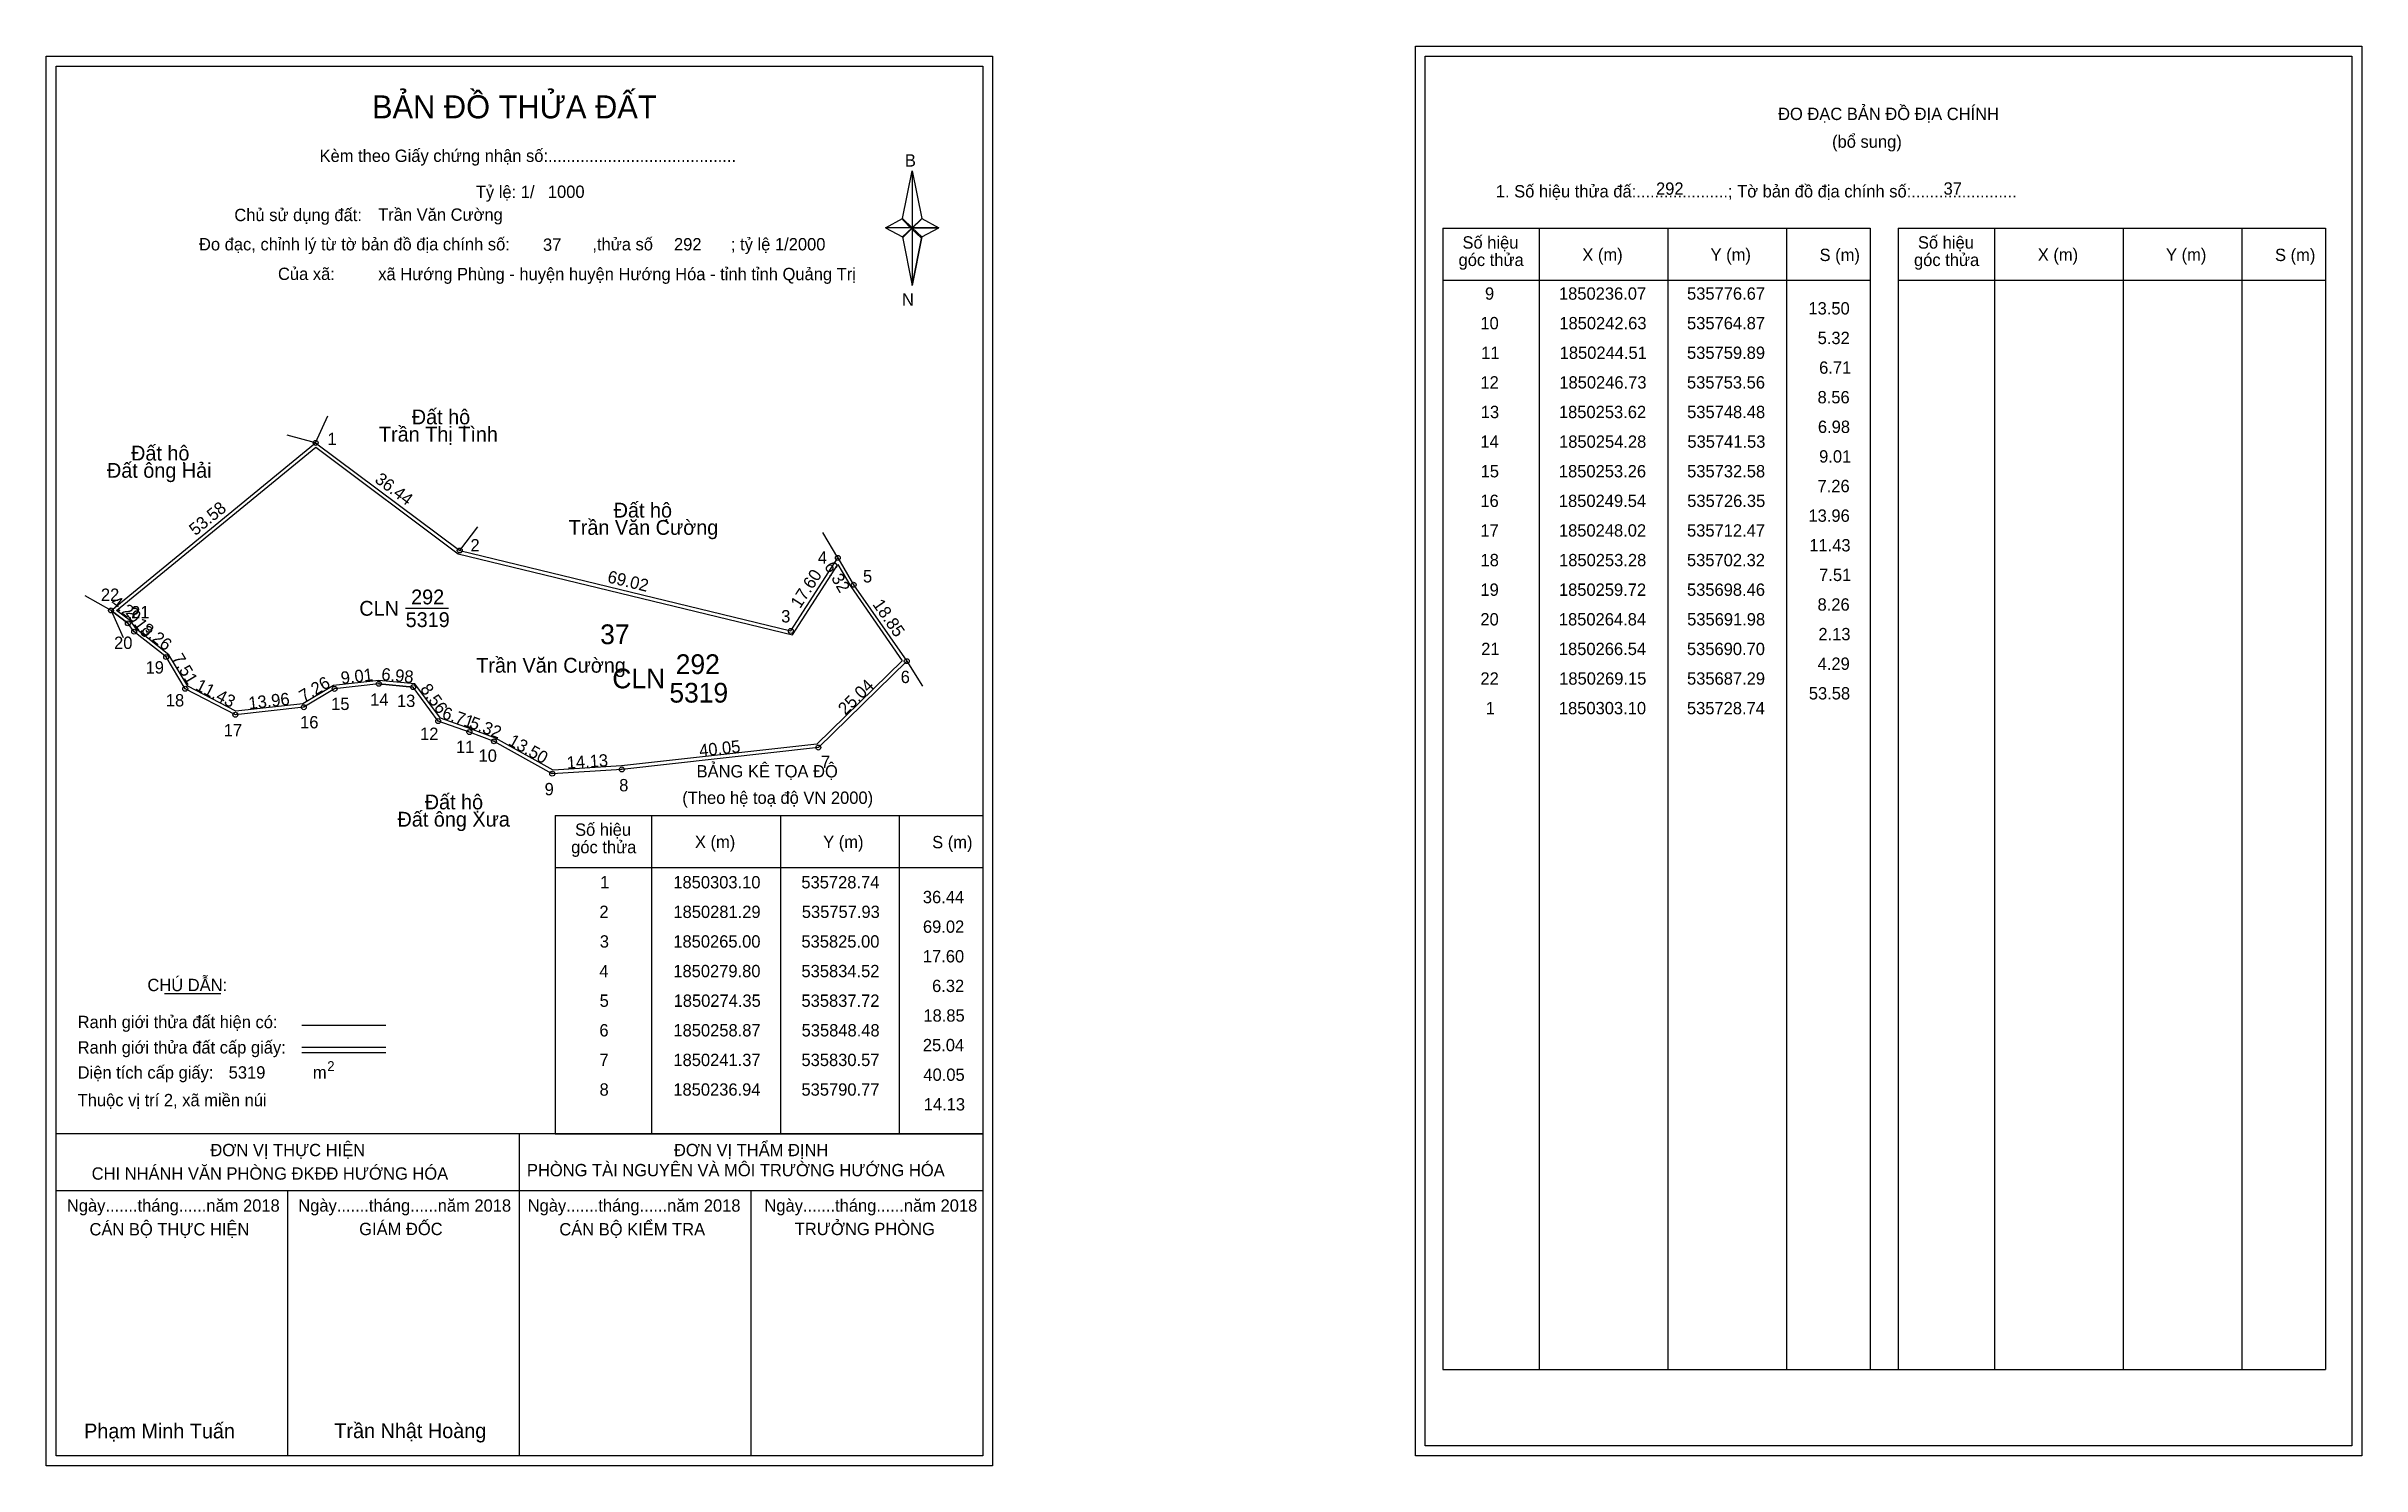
# Model space of a CAD drawing. Extents: x 535674 to 536143, y 1850096 to 1850383.
import ezdxf

# ---------------------------------------------------------------- set-up
doc = ezdxf.new("R2010")
doc.units = 0
for name, color, linetype in [('Level 1', 7, 'Continuous'), ('Level 10', 7, 'Continuous'), ('Level 11', 7, 'Continuous'), ('Level 13', 7, 'Continuous'), ('Level 2', 7, 'Continuous'), ('Level 27', 7, 'Continuous'), ('Level 3', 7, 'Continuous'), ('Level 36', 7, 'Continuous'), ('Level 4', 7, 'Continuous'), ('Level 49', 7, 'Continuous'), ('Level 5', 7, 'Continuous'), ('Level 53', 7, 'Continuous'), ('Level 55', 7, 'Continuous'), ('Level 6', 7, 'Continuous'), ('Level 63', 7, 'Continuous'), ('Level 7', 7, 'Continuous'), ('Level 9', 7, 'Continuous')]:
    doc.layers.add(name, color=color, linetype=linetype)

msp = doc.modelspace()

# ---------------------------------------------------------------- linework, layer by layer
at = {"layer": 'Level 1'}
for p, q in [((535953.5, 1850381.45), (535953.5, 1850381.45)), ((535676.18, 1850379.45), (535676.18, 1850379.45)), ((535847.6, 1850348.57), (535849.57, 1850358.21)), ((535849.57, 1850358.21), (535849.57, 1850346.68)), ((535849.57, 1850358.21), (535851.54, 1850348.57)), ((535844.16, 1850346.68), (535847.6, 1850348.57)), ((535847.6, 1850348.57), (535849.57, 1850346.68)), ((535849.42, 1850346.46), (535847.6, 1850348.35)), ((535851.39, 1850348.35), (535849.42, 1850346.46)), ((535849.42, 1850346.46), (535851.39, 1850348.35)), ((535851.54, 1850348.57), (535849.57, 1850346.68)), ((535849.57, 1850346.68), (535847.6, 1850344.84)), ((535849.42, 1850346.46), (535847.6, 1850344.62)), ((535847.6, 1850344.62), (535849.42, 1850346.46)), ((535847.6, 1850344.84), (535849.57, 1850334.98)), ((535851.39, 1850344.62), (535849.42, 1850346.46)), ((535849.57, 1850346.68), (535849.57, 1850334.98)), ((535849.57, 1850346.68), (535854.98, 1850346.68)), ((535849.57, 1850346.68), (535851.54, 1850344.84)), ((535851.54, 1850344.84), (535849.57, 1850334.98)), ((535851.54, 1850344.84), (535854.98, 1850346.68)), ((535957.04, 1850346.59), (536043.64, 1850346.59)), ((535976.63, 1850115.33), (535976.63, 1850346.59)), ((536002.7, 1850115.33), (536002.7, 1850346.59)), ((536026.67, 1850346.59), (536026.67, 1850115.33)), ((536043.64, 1850346.59), (536043.64, 1850115.33)), ((536049.29, 1850346.59), (536135.9, 1850346.59)), ((536068.88, 1850115.33), (536068.88, 1850346.59)), ((536094.96, 1850115.33), (536094.96, 1850346.59)), ((536118.93, 1850346.59), (536118.93, 1850115.33)), ((536135.9, 1850346.59), (536135.9, 1850115.33)), ((535957.04, 1850336.07), (536043.64, 1850336.07)), ((536049.29, 1850336.07), (536135.9, 1850336.07)), ((535777.28, 1850227.62), (535863.88, 1850227.62)), ((535796.87, 1850163.1), (535796.87, 1850227.62)), ((535822.94, 1850163.1), (535822.94, 1850227.62)), ((535846.91, 1850227.62), (535846.91, 1850163.1)), ((535777.28, 1850217.09), (535863.88, 1850217.09)), ((535698.1, 1850191.51), (535709.5, 1850191.51)), ((535725.96, 1850185.11), (535742.98, 1850185.11)), ((535725.96, 1850180.66), (535742.98, 1850180.66)), ((535725.96, 1850179.57), (535742.98, 1850179.57)), ((535783.01, 1850163.1), (535676.18, 1850163.1)), ((535863.88, 1850163.1), (535759.04, 1850163.1)), ((535770.03, 1850097.87), (535770.03, 1850163.1)), ((535777.28, 1850163.09), (535863.88, 1850163.09)), ((535863.88, 1850151.55), (535676.18, 1850151.55)), ((535723.1, 1850097.87), (535723.1, 1850151.55)), ((535816.95, 1850097.87), (535816.95, 1850151.55)), ((535957.04, 1850115.33), (536135.9, 1850115.33)), ((536141.2, 1850099.87), (536141.2, 1850099.87)), ((535863.88, 1850097.87), (535863.88, 1850097.87))]:
    msp.add_line(p, q, dxfattribs=at)
for points in [[(535847.6, 1850348.57), (535849.57, 1850358.21), (535849.57, 1850346.68)], [(535849.57, 1850346.68), (535851.54, 1850348.57), (535854.98, 1850346.68)], [(535844.16, 1850346.68), (535847.6, 1850344.84), (535849.57, 1850346.68)], [(535849.57, 1850346.68), (535849.57, 1850334.98), (535851.54, 1850344.84)]]:
    msp.add_lwpolyline(points, close=True, dxfattribs=at)
at = {"layer": 'Level 10'}
for p, q in [((535825, 1850265), (535834.52, 1850279.8)), ((535687.29, 1850269.15), (535690.7, 1850266.54)), ((535702.32, 1850253.28), (535698.46, 1850259.72)), ((535741.53, 1850254.28), (535748.48, 1850253.62)), ((535759.89, 1850244.51), (535753.56, 1850246.73)), ((535764.87, 1850242.63), (535759.89, 1850244.51)), ((535776.67, 1850236.07), (535764.87, 1850242.63))]:
    msp.add_line(p, q, dxfattribs=at)
for points in [[(535776.67, 1850236.07), (535764.87, 1850242.63), (535759.89, 1850244.51), (535753.56, 1850246.73), (535748.48, 1850253.62), (535741.53, 1850254.28), (535732.58, 1850253.26), (535726.35, 1850249.54), (535712.47, 1850248.02), (535702.32, 1850253.28), (535698.46, 1850259.72), (535691.98, 1850264.84), (535690.7, 1850266.54), (535687.29, 1850269.15), (535728.74, 1850303.1), (535757.93, 1850281.29), (535825, 1850265), (535834.52, 1850279.8), (535837.72, 1850274.35), (535848.48, 1850258.87), (535830.57, 1850241.37), (535790.77, 1850236.94)], [(535776.83, 1850236.78), (535765.17, 1850243.27), (535760.13, 1850245.17), (535754, 1850247.32), (535748.86, 1850254.29), (535741.52, 1850254.98), (535732.35, 1850253.94), (535726.12, 1850250.22), (535712.6, 1850248.74), (535702.82, 1850253.81), (535698.99, 1850260.19), (535692.48, 1850265.33), (535691.2, 1850267.04), (535688.42, 1850269.17), (535728.76, 1850302.21), (535757.63, 1850280.64), (535825.32, 1850264.2), (535834.49, 1850278.46), (535837.13, 1850273.97), (535847.57, 1850258.96), (535830.25, 1850242.04), (535790.71, 1850237.64)]]:
    msp.add_lwpolyline(points, close=True, dxfattribs=at)
at = {"layer": 'Level 11'}
for centre in [(535728.74, 1850303.1), (535757.93, 1850281.29), (535834.52, 1850279.8), (535837.72, 1850274.35), (535687.29, 1850269.15), (535690.7, 1850266.54), (535691.98, 1850264.84), (535825, 1850265), (535698.46, 1850259.72), (535848.48, 1850258.87), (535702.32, 1850253.28), (535732.58, 1850253.26), (535741.53, 1850254.28), (535748.48, 1850253.62), (535726.35, 1850249.54), (535712.47, 1850248.02), (535753.56, 1850246.73), (535759.89, 1850244.51), (535764.87, 1850242.63), (535830.57, 1850241.37), (535776.67, 1850236.07), (535776.67, 1850236.07), (535790.77, 1850236.94)]:
    msp.add_circle(centre, 0.5, dxfattribs=at)
at = {"layer": 'Level 27'}
for p, q in [((535728.74, 1850303.1), (535731.22, 1850308.56)), ((535728.74, 1850303.1), (535722.94, 1850304.65)), ((535757.93, 1850281.29), (535761.57, 1850286.06)), ((535834.52, 1850279.8), (535831.48, 1850284.97)), ((535687.29, 1850269.15), (535682.06, 1850272.09)), ((535687.29, 1850269.15), (535689.78, 1850263.69)), ((535848.48, 1850258.87), (535851.67, 1850253.79))]:
    msp.add_line(p, q, dxfattribs=at)
at = {"layer": 'Level 3'}
for p, q in [((535957.04, 1850346.59), (535957.04, 1850115.33)), ((536049.29, 1850346.59), (536049.29, 1850115.33)), ((535777.28, 1850227.62), (535777.28, 1850163.1))]:
    msp.add_line(p, q, dxfattribs=at)
at = {"layer": 'Level 63'}
for points in [[(535674.18, 1850381.45), (535865.88, 1850381.45), (535865.88, 1850095.87), (535674.18, 1850095.87)], [(535951.51, 1850383.45), (536143.21, 1850383.45), (536143.21, 1850097.87), (535951.51, 1850097.87)], [(535953.51, 1850381.45), (536141.21, 1850381.45), (536141.21, 1850099.87), (535953.51, 1850099.87)], [(535676.18, 1850379.45), (535863.88, 1850379.45), (535863.88, 1850097.87), (535676.18, 1850097.87)]]:
    msp.add_lwpolyline(points, close=True, dxfattribs=at)
at = {"layer": 'Level 9'}
msp.add_line((535746.97, 1850269.58), (535755.65, 1850269.58), dxfattribs=at)

# ---------------------------------------------------------------- texts
at = {"layer": 'Level 1'}
for s, height, p in [('BẢN ĐỒ THỬA ĐẤT', 4.6657, (535740.15, 1850368.85)), ('ĐO ĐẠC BẢN ĐỒ ĐỊA CHÍNH', 2.5, (536024.98, 1850368.51)), ('Kèm theo Giấy chứng nhận số:.........................................', 2.5, (535729.53, 1850360.02)), ('B', 2.5, (535848.11, 1850359.08)), ('(bổ sung)', 2.5, (536035.92, 1850362.89)), ('1. Số hiệu thửa đấ:....................; Tờ bản đồ địa chính số:.......................', 2.5, (535967.81, 1850352.83)), ('Chủ sử dụng đất:', 2.5, (535712.27, 1850348.03)), ('Đo đạc, chỉnh lý từ tờ bản đồ địa chính số:                  ,thửa số                 ; tỷ lệ 1/2000', 2.5, (535705.11, 1850342.1)), ('Số hiệu', 2.5, (535961.05, 1850342.46)), ('X (m)', 2.5, (535985.33, 1850339.99)), ('Y (m)', 2.5, (536011.31, 1850339.99)), ('Số hiệu', 2.5, (536053.31, 1850342.46)), ('X (m)', 2.5, (536077.59, 1850339.99)), ('Y (m)', 2.5, (536103.57, 1850339.99)), ('Của xã:', 2.5, (535721.11, 1850336.1)), ('góc thửa', 2.5, (535960.26, 1850338.93)), ('S (m)', 2.5, (536033.39, 1850339.94)), ('góc thửa', 2.5, (536052.52, 1850338.93)), ('S (m)', 2.5, (536125.65, 1850339.94)), ('N', 2.5, (535847.51, 1850330.91)), ('BẢNG KÊ TỌA ĐỘ', 2.5, (535805.91, 1850235.32)), ('(Theo hệ toạ độ VN 2000)', 2.5, (535803.01, 1850229.96)), ('Số hiệu', 2.5, (535781.29, 1850223.49)), ('góc thửa', 2.5, (535780.5, 1850219.96)), ('X (m)', 2.5, (535805.57, 1850221.01)), ('Y (m)', 2.5, (535831.55, 1850221.01)), ('S (m)', 2.5, (535853.63, 1850220.96)), ('CHÚ DẪN:', 2.5, (535694.66, 1850192.02)), ('Ranh giới thửa đất hiện có:', 2.5, (535680.53, 1850184.52)), ('Ranh giới thửa đất cấp giấy:', 2.5, (535680.53, 1850179.38)), ('Diện tích cấp giấy:', 2.5, (535680.53, 1850174.3)), ('m', 2.5, (535728.18, 1850174.32)), ('2', 2, (535731.08, 1850175.83)), ('Thuộc vị trí 2, xã miền núi', 2.5, (535680.53, 1850168.7)), ('ĐƠN VỊ THỰC HIỆN', 2.5, (535707.41, 1850158.58)), ('ĐƠN VỊ THẨM ĐỊNH', 2.5, (535801.32, 1850158.58)), ('CHI NHÁNH VĂN PHÒNG ĐKĐĐ HƯỚNG HÓA', 2.5, (535683.37, 1850153.82)), ('PHÒNG TÀI NGUYÊN VÀ MÔI TRƯỜNG HƯỚNG HÓA', 2.5, (535771.54, 1850154.51)), ('Ngày.......tháng......năm 2018', 2.5, (535678.35, 1850147.34)), ('CÁN BỘ THỰC HIỆN', 2.5, (535682.93, 1850142.53)), ('Ngày.......tháng......năm 2018', 2.5, (535725.22, 1850147.34)), ('GIÁM ĐỐC', 2.5, (535737.56, 1850142.59)), ('Ngày.......tháng......năm 2018', 2.5, (535771.69, 1850147.34)), ('CÁN BỘ KIỂM TRA', 2.5, (535778.1, 1850142.53)), ('Ngày.......tháng......năm 2018', 2.5, (535819.65, 1850147.34)), ('TRƯỞNG PHÒNG', 2.5, (535825.79, 1850142.59)), ('Phạm Minh Tuấn', 3, (535681.84, 1850101.41)), ('Trần Nhật Hoàng', 3, (535732.53, 1850101.46))]:
    msp.add_text(s, height=height, dxfattribs=at).set_placement(p)
at = {"layer": 'Level 11'}
msp.add_text('Tỷ lệ: 1/', height=2.5, dxfattribs=at).set_placement((535761.19, 1850352.71))
at = {"layer": 'Level 13'}
for s, p in [('292', (535748.08, 1850270.38)), ('CLN', (535737.58, 1850268.08)), ('5319', (535746.97, 1850265.78))]:
    msp.add_text(s, height=3, dxfattribs=at).set_placement(p)
at = {"layer": 'Level 2'}
msp.add_text('Trần Văn Cường', height=3, dxfattribs=at).set_placement((535761.28, 1850256.54))
at = {"layer": 'Level 3'}
msp.add_text('CLN ', height=4, dxfattribs=at).set_placement((535788.84, 1850253.37))
at = {"layer": 'Level 36'}
for s, p in [('Đất hộ', (535748.22, 1850306.86)), ('Trần Thị Tình', (535741.57, 1850303.36)), ('Đất hộ', (535691.35, 1850299.53)), ('Đất ông Hải', (535686.47, 1850296.03)), ('Đất hộ', (535789.11, 1850287.97)), ('Trần Văn Cường', (535780, 1850284.47)), ('Đất hộ', (535750.84, 1850228.85)), ('Đất ông Xưa', (535745.32, 1850225.35))]:
    msp.add_text(s, height=3, dxfattribs=at).set_placement(p)
at = {"layer": 'Level 4'}
msp.add_text('292', height=4, dxfattribs=at).set_placement((535801.69, 1850256.26))
at = {"layer": 'Level 49'}
for s, rotation, p in [('36.44', 323.2339, (535740.54, 1850295.28)), ('53.58', 39.3195, (535704.38, 1850284.18)), ('69.02', 346.3483, (535787.69, 1850274.88)), ('17.60', 57.2491, (535826.87, 1850269.39)), ('6.32', 300.4196, (535831.68, 1850278.12)), ('4.29', 322.5697, (535686.98, 1850270.4)), ('2.13', 306.9776, (535690.13, 1850268.63)), ('18.85', 304.8028, (535841.45, 1850270.38)), ('8.26', 321.6869, (535693.24, 1850264.87)), ('7.51', 300.9376, (535699.53, 1850259.49)), ('11.43', 332.6056, (535704.21, 1850253.2)), ('7.26', 30.8419, (535726.34, 1850250.47)), ('9.01', 6.5017, (535733.98, 1850254.22)), ('6.98', 354.5752, (535741.97, 1850255.04)), ('8.56', 306.4014, (535749.79, 1850253.19)), ('25.04', 44.3366, (535836.04, 1850247.83)), ('13.96', 6.2496, (535715.26, 1850249.13)), ('6.71', 340.6737, (535754.15, 1850247.37)), ('5.32', 339.318, (535759.71, 1850245.43)), ('13.50', 330.9289, (535767.58, 1850242.04)), ('14.13', 3.5308, (535779.68, 1850237.06)), ('40.05', 6.3513, (535806.57, 1850239.5))]:
    msp.add_text(s, height=2.5, rotation=rotation, dxfattribs=at).set_placement(p)
at = {"layer": 'Level 5'}
msp.add_text('5319', height=4, dxfattribs=at).set_placement((535800.4, 1850250.48))
at = {"layer": 'Level 53'}
for s, p in [('9', (535965.61, 1850332.11)), ('1850236.07', (535980.6, 1850332.11)), ('535776.67', (536006.54, 1850332.11)), ('10', (535964.68, 1850326.11)), ('1850242.63', (535980.67, 1850326.11)), ('535764.87', (536006.54, 1850326.11)), ('13.50', (536031.13, 1850329.11)), ('5.32', (536033, 1850323.11)), ('11', (535964.84, 1850320.11)), ('1850244.51', (535980.74, 1850320.11)), ('535759.89', (536006.54, 1850320.11)), ('6.71', (536033.3, 1850317.11)), ('12', (535964.69, 1850314.11)), ('1850246.73', (535980.67, 1850314.11)), ('535753.56', (536006.53, 1850314.11)), ('13', (535964.76, 1850308.11)), ('1850253.62', (535980.59, 1850308.11)), ('535748.48', (536006.56, 1850308.11)), ('8.56', (536032.98, 1850311.11)), ('6.98', (536033.05, 1850305.11)), ('14', (535964.67, 1850302.11)), ('1850254.28', (535980.62, 1850302.11)), ('535741.53', (536006.61, 1850302.11)), ('9.01', (536033.3, 1850299.11)), ('15', (535964.73, 1850296.11)), ('1850253.26', (535980.58, 1850296.11)), ('535732.58', (536006.56, 1850296.11)), ('16', (535964.68, 1850290.11)), ('1850249.54', (535980.58, 1850290.11)), ('535726.35', (536006.58, 1850290.11)), ('7.26', (536032.98, 1850293.11)), ('17', (535964.69, 1850284.11)), ('1850248.02', (535980.59, 1850284.11)), ('535712.47', (536006.54, 1850284.11)), ('13.96', (536031.14, 1850287.11)), ('11.43', (536031.3, 1850281.11)), ('18', (535964.71, 1850278.11)), ('1850253.28', (535980.62, 1850278.11)), ('535702.32', (536006.53, 1850278.11)), ('7.51', (536033.3, 1850275.11)), ('19', (535964.69, 1850272.11)), ('1850259.72', (535980.59, 1850272.11)), ('535698.46', (536006.53, 1850272.11)), ('20', (535964.68, 1850266.11)), ('1850264.84', (535980.58, 1850266.11)), ('535691.98', (536006.56, 1850266.11)), ('8.26', (536032.98, 1850269.11)), ('2.13', (536033.15, 1850263.11)), ('21', (535964.84, 1850260.11)), ('1850266.54', (535980.58, 1850260.11)), ('535690.70', (536006.52, 1850260.11)), ('4.29', (536033, 1850257.11)), ('22', (535964.69, 1850254.11)), ('1850269.15', (535980.64, 1850254.11)), ('535687.29', (536006.54, 1850254.11)), ('53.58', (536031.21, 1850251.11)), ('1', (535965.76, 1850248.11)), ('1850303.10', (535980.58, 1850248.11)), ('535728.74', (536006.52, 1850248.11)), ('1', (535786.37, 1850212.84)), ('1850303.10', (535801.19, 1850212.84)), ('535728.74', (535827.13, 1850212.84)), ('36.44', (535851.74, 1850209.84)), ('2', (535786.22, 1850206.84)), ('1850281.29', (535801.21, 1850206.84)), ('535757.93', (535827.22, 1850206.84)), ('3', (535786.3, 1850200.84)), ('1850265.00', (535801.19, 1850200.84)), ('535825.00', (535827.14, 1850200.84)), ('69.02', (535851.76, 1850203.84)), ('4', (535786.21, 1850194.84)), ('1850279.80', (535801.19, 1850194.84)), ('535834.52', (535827.15, 1850194.84)), ('17.60', (535851.74, 1850197.84)), ('6.32', (535853.61, 1850191.84)), ('5', (535786.27, 1850188.84)), ('1850274.35', (535801.25, 1850188.84)), ('535837.72', (535827.15, 1850188.84)), ('18.85', (535851.85, 1850185.84)), ('6', (535786.22, 1850182.84)), ('1850258.87', (535801.21, 1850182.84)), ('535848.48', (535827.18, 1850182.84)), ('7', (535786.23, 1850176.84)), ('1850241.37', (535801.21, 1850176.84)), ('535830.57', (535827.15, 1850176.84)), ('25.04', (535851.74, 1850179.84)), ('40.05', (535851.85, 1850173.84)), ('8', (535786.25, 1850170.84)), ('1850236.94', (535801.19, 1850170.84)), ('535790.77', (535827.15, 1850170.84)), ('14.13', (535851.92, 1850167.84))]:
    msp.add_text(s, height=2.5, dxfattribs=at).set_placement(p)
at = {"layer": 'Level 55'}
for s, height, p in [('1', 0.4, (535728.63, 1850303.1)), ('0', 0.11, (535728.7, 1850302.99)), ('0', 0.11, (535728.7, 1850302.99)), ('0', 0.11, (535728.7, 1850302.99)), ('0', 0.11, (535728.7, 1850302.99)), ('2', 0.4, (535757.79, 1850281.29)), ('0', 0.11, (535757.89, 1850281.18)), ('0', 0.11, (535757.89, 1850281.18)), ('0', 0.11, (535757.89, 1850281.18)), ('4', 0.4, (535834.38, 1850279.8)), ('0', 0.11, (535834.48, 1850279.69)), ('0', 0.11, (535834.48, 1850279.69)), ('5', 0.4, (535837.59, 1850274.35)), ('0', 0.11, (535837.68, 1850274.24)), ('22', 0.4, (535687.01, 1850269.15)), ('0', 0.11, (535687.25, 1850269.04)), ('0', 0.11, (535687.25, 1850269.04)), ('0', 0.11, (535687.25, 1850269.04)), ('21', 0.4, (535690.44, 1850266.54)), ('0', 0.11, (535690.66, 1850266.43)), ('20', 0.4, (535691.7, 1850264.84)), ('0', 0.11, (535691.94, 1850264.73)), ('3', 0.4, (535824.88, 1850265)), ('0', 0.11, (535824.96, 1850264.89)), ('19', 0.4, (535698.18, 1850259.72)), ('0', 0.11, (535698.42, 1850259.61)), ('6', 0.4, (535848.34, 1850258.87)), ('0', 0.11, (535848.44, 1850258.76)), ('0', 0.11, (535848.44, 1850258.76)), ('18', 0.4, (535702.04, 1850253.28)), ('15', 0.4, (535732.3, 1850253.26)), ('14', 0.4, (535741.24, 1850254.28)), ('0', 0.11, (535741.49, 1850254.17)), ('13', 0.4, (535748.21, 1850253.62)), ('0', 0.11, (535748.44, 1850253.51)), ('0', 0.11, (535702.28, 1850253.17)), ('16', 0.4, (535726.07, 1850249.54)), ('0', 0.11, (535726.31, 1850249.43)), ('0', 0.11, (535732.54, 1850253.15)), ('17', 0.4, (535712.19, 1850248.02)), ('0', 0.11, (535712.43, 1850247.91)), ('12', 0.4, (535753.28, 1850246.73)), ('0', 0.11, (535753.52, 1850246.62)), ('11', 0.4, (535759.63, 1850244.51)), ('0', 0.11, (535759.85, 1850244.4)), ('10', 0.4, (535764.59, 1850242.63)), ('0', 0.11, (535764.83, 1850242.52)), ('7', 0.4, (535830.44, 1850241.37)), ('0', 0.11, (535830.53, 1850241.26)), ('9', 0.4, (535776.53, 1850236.07)), ('0', 0.11, (535776.63, 1850235.96)), ('8', 0.4, (535790.64, 1850236.94)), ('0', 0.11, (535790.73, 1850236.83))]:
    msp.add_text(s, height=height, dxfattribs=at).set_placement(p)
at = {"layer": 'Level 6'}
for s, p in [('1000', (535775.78, 1850352.73)), ('292', (536000.26, 1850353.37)), ('37', (536058.51, 1850353.39)), ('Trần Văn Cường', (535741.4, 1850348.1)), ('37', (535774.79, 1850342.01)), ('292', (535801.33, 1850342.09)), ('xã Hướng Phùng - huyện huyện Hướng Hóa - tỉnh tỉnh Quảng Trị', (535741.42, 1850336.06)), ('5319', (535711.12, 1850174.3))]:
    msp.add_text(s, height=2.5, dxfattribs=at).set_placement(p)
at = {"layer": 'Level 7'}
msp.add_text('37', height=4, dxfattribs=at).set_placement((535786.38, 1850262.32))
at = {"layer": 'Level 9'}
for s, p in [('1', (535731.14, 1850302.65)), ('2', (535760.1, 1850281.11)), ('4', (535830.46, 1850278.61)), ('5', (535839.61, 1850274.82)), ('22', (535685.24, 1850271.09)), ('21', (535691.35, 1850267.54)), ('3', (535823.04, 1850266.72)), ('20', (535687.91, 1850261.35)), ('19', (535694.29, 1850256.36)), ('6', (535847.25, 1850254.44)), ('18', (535698.39, 1850249.7)), ('15', (535731.88, 1850248.98)), ('14', (535739.78, 1850249.83)), ('13', (535745.21, 1850249.59)), ('17', (535710.12, 1850243.62)), ('16', (535725.59, 1850245.26)), ('12', (535749.89, 1850242.91)), ('11', (535757.17, 1850240.25)), ('10', (535761.74, 1850238.48)), ('7', (535831.1, 1850237.23)), ('8', (535790.23, 1850232.5)), ('9', (535775.12, 1850231.7))]:
    msp.add_text(s, height=2.5, dxfattribs=at).set_placement(p)

doc.saveas('drawing.dxf')
